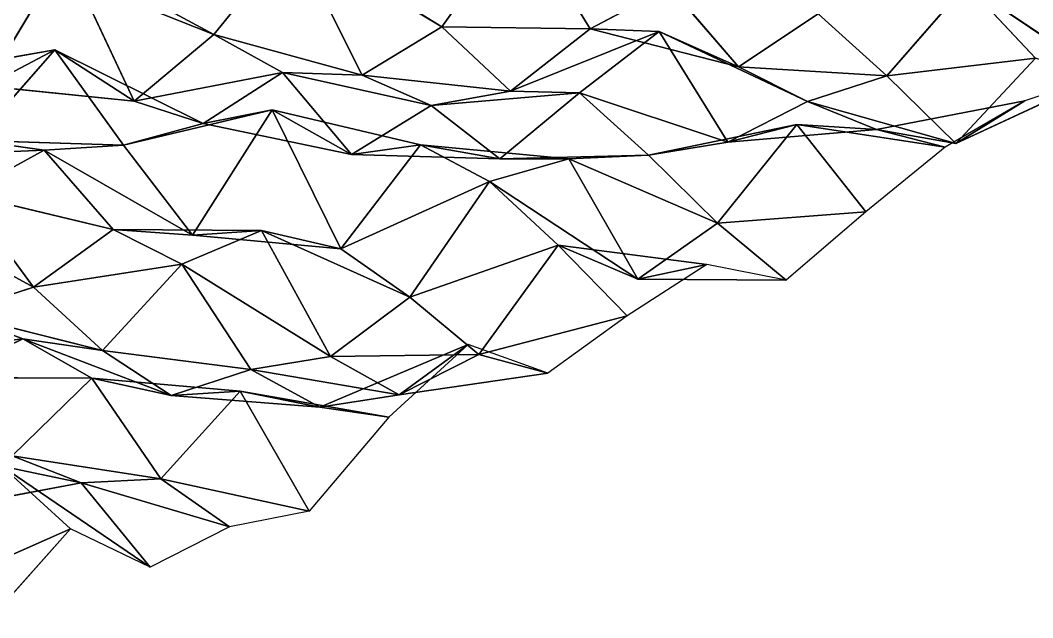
# Model space of a CAD drawing. Header units: metres. Extents: x -3703 to 431, y -1555 to 134.
# Drawn here: x -3012 to -2841.1, y -1411.9 to -1311.1 of the extents above; entities that cross this region are included whole.
import ezdxf

# ---------------------------------------------------------------- set-up
doc = ezdxf.new("R2010")
doc.units = ezdxf.units.M

msp = doc.modelspace()

# ---------------------------------------------------------------- linework, layer by layer
for p, q in [((-2927.4604, -1293.5256, -6745.929), (-2940.8767, -1312.1635, -6769.257)), ((-2940.8767, -1312.1635, -6769.257), (-2927.4604, -1293.5256, -6745.929)), ((-2927.4604, -1293.5256, -6745.929), (-2915.8328, -1312.4867, -6782.0156)), ((-2915.8328, -1312.4867, -6782.0156), (-2927.4604, -1293.5256, -6745.929)), ((-2965.9207, -1297.0089, -6759.8145), (-2979.3372, -1313.4408, -6783.6357)), ((-2979.3372, -1313.4408, -6783.6357), (-2965.9207, -1297.0089, -6759.8145)), ((-2940.8767, -1312.1635, -6769.257), (-2965.9207, -1297.0089, -6759.8145)), ((-2965.9207, -1297.0089, -6759.8145), (-2954.2932, -1320.3386, -6794.925)), ((-2954.2932, -1320.3386, -6794.925), (-2965.9207, -1297.0089, -6759.8145)), ((-2965.9207, -1297.0089, -6759.8145), (-2940.8767, -1312.1635, -6769.257)), ((-3004.381, -1299.9126, -6773.8296), (-3017.7976, -1322.1741, -6796.347)), ((-3017.7976, -1322.1741, -6796.347), (-3004.381, -1299.9126, -6773.8296)), ((-2979.3372, -1313.4408, -6783.6357), (-3004.381, -1299.9126, -6773.8296)), ((-3004.381, -1299.9126, -6773.8296), (-2992.7534, -1324.7031, -6808.613)), ((-2992.7534, -1324.7031, -6808.613), (-3004.381, -1299.9126, -6773.8296)), ((-3004.381, -1299.9126, -6773.8296), (-2979.3372, -1313.4408, -6783.6357)), ((-2952.5044, -1304.944, -6730.5444), (-2940.8767, -1312.1635, -6769.257)), ((-2940.8767, -1312.1635, -6769.257), (-2952.5044, -1304.944, -6730.5444)), ((-2852.3286, -1305.0265, -6781.851), (-2865.7449, -1320.44, -6805.9)), ((-2865.7449, -1320.44, -6805.9), (-2852.3286, -1305.0265, -6781.851)), ((-2827.2847, -1321.882, -6790.913), (-2852.3286, -1305.0265, -6781.851)), ((-2852.3286, -1305.0265, -6781.851), (-2840.701, -1317.4501, -6819.3994)), ((-2840.701, -1317.4501, -6819.3994), (-2852.3286, -1305.0265, -6781.851)), ((-2852.3286, -1305.0265, -6781.851), (-2827.2847, -1321.882, -6790.913)), ((-2902.4165, -1305.4084, -6756.103), (-2915.8328, -1312.4867, -6782.0156)), ((-2915.8328, -1312.4867, -6782.0156), (-2902.4165, -1305.4084, -6756.103)), ((-2902.4165, -1305.4084, -6756.103), (-2890.7888, -1318.9073, -6793.411)), ((-2890.7888, -1318.9073, -6793.411), (-2902.4165, -1305.4084, -6756.103)), ((-2990.9646, -1308.8557, -6744.334), (-2979.3372, -1313.4408, -6783.6357)), ((-2979.3372, -1313.4408, -6783.6357), (-2990.9646, -1308.8557, -6744.334)), ((-2877.3726, -1309.9485, -6767.919), (-2890.7888, -1318.9073, -6793.411)), ((-2890.7888, -1318.9073, -6793.411), (-2877.3726, -1309.9485, -6767.919)), ((-2877.3726, -1309.9485, -6767.919), (-2865.7449, -1320.44, -6805.9)), ((-2865.7449, -1320.44, -6805.9), (-2877.3726, -1309.9485, -6767.919)), ((-2979.3372, -1313.4408, -6783.6357), (-2992.7534, -1324.7031, -6808.613)), ((-2992.7534, -1324.7031, -6808.613), (-2979.3372, -1313.4408, -6783.6357)), ((-2954.2932, -1320.3386, -6794.925), (-2979.3372, -1313.4408, -6783.6357)), ((-2979.3372, -1313.4408, -6783.6357), (-2967.7095, -1319.8774, -6822.523)), ((-2967.7095, -1319.8774, -6822.523), (-2979.3372, -1313.4408, -6783.6357)), ((-2979.3372, -1313.4408, -6783.6357), (-2954.2932, -1320.3386, -6794.925)), ((-2940.8767, -1312.1635, -6769.257), (-2954.2932, -1320.3386, -6794.925)), ((-2954.2932, -1320.3386, -6794.925), (-2940.8767, -1312.1635, -6769.257)), ((-2915.8328, -1312.4867, -6782.0156), (-2940.8767, -1312.1635, -6769.257)), ((-2940.8767, -1312.1635, -6769.257), (-2929.2493, -1323.0436, -6807.151)), ((-2929.2493, -1323.0436, -6807.151), (-2940.8767, -1312.1635, -6769.257)), ((-2940.8767, -1312.1635, -6769.257), (-2915.8328, -1312.4867, -6782.0156)), ((-2915.8328, -1312.4867, -6782.0156), (-2929.2493, -1323.0436, -6807.151)), ((-2929.2493, -1323.0436, -6807.151), (-2915.8328, -1312.4867, -6782.0156)), ((-2904.2053, -1312.971, -6822.2344), (-2929.2493, -1323.0436, -6807.151)), ((-2929.2493, -1323.0436, -6807.151), (-2904.2053, -1312.971, -6822.2344)), ((-2904.2053, -1312.971, -6822.2344), (-2917.6216, -1323.2992, -6847.4204)), ((-2917.6216, -1323.2992, -6847.4204), (-2904.2053, -1312.971, -6822.2344)), ((-2890.7888, -1318.9073, -6793.411), (-2915.8328, -1312.4867, -6782.0156)), ((-2915.8328, -1312.4867, -6782.0156), (-2904.2053, -1312.971, -6822.2344)), ((-2904.2053, -1312.971, -6822.2344), (-2915.8328, -1312.4867, -6782.0156)), ((-2915.8328, -1312.4867, -6782.0156), (-2890.7888, -1318.9073, -6793.411)), ((-2890.7888, -1318.9073, -6793.411), (-2904.2053, -1312.971, -6822.2344)), ((-2879.1614, -1324.7762, -6832.426), (-2904.2053, -1312.971, -6822.2344)), ((-2904.2053, -1312.971, -6822.2344), (-2890.7888, -1318.9073, -6793.411)), ((-2904.2053, -1312.971, -6822.2344), (-2892.5776, -1331.6234, -6858.39)), ((-2892.5776, -1331.6234, -6858.39), (-2904.2053, -1312.971, -6822.2344)), ((-2904.2053, -1312.971, -6822.2344), (-2879.1614, -1324.7762, -6832.426)), ((-3006.17, -1316.0248, -6838.049), (-3031.214, -1320.5059, -6824.2153)), ((-3031.214, -1320.5059, -6824.2153), (-3006.17, -1316.0248, -6838.049)), ((-3006.17, -1316.0248, -6838.049), (-3019.5864, -1331.3212, -6862.1235)), ((-3019.5864, -1331.3212, -6862.1235), (-3006.17, -1316.0248, -6838.049)), ((-3017.7976, -1322.1741, -6796.347), (-3006.17, -1316.0248, -6838.049)), ((-3006.17, -1316.0248, -6838.049), (-3017.7976, -1322.1741, -6796.347)), ((-2992.7534, -1324.7031, -6808.613), (-3006.17, -1316.0248, -6838.049)), ((-2981.126, -1328.495, -6848.0913), (-3006.17, -1316.0248, -6838.049)), ((-3006.17, -1316.0248, -6838.049), (-2992.7534, -1324.7031, -6808.613)), ((-3006.17, -1316.0248, -6838.049), (-2994.5425, -1332.1294, -6874.774)), ((-2994.5425, -1332.1294, -6874.774), (-3006.17, -1316.0248, -6838.049)), ((-3006.17, -1316.0248, -6838.049), (-2981.126, -1328.495, -6848.0913)), ((-2840.701, -1317.4501, -6819.3994), (-2865.7449, -1320.44, -6805.9)), ((-2865.7449, -1320.44, -6805.9), (-2840.701, -1317.4501, -6819.3994)), ((-2840.701, -1317.4501, -6819.3994), (-2854.1174, -1331.8347, -6843.6787)), ((-2854.1174, -1331.8347, -6843.6787), (-2840.701, -1317.4501, -6819.3994)), ((-2967.7095, -1319.8774, -6822.523), (-2992.7534, -1324.7031, -6808.613)), ((-2992.7534, -1324.7031, -6808.613), (-2967.7095, -1319.8774, -6822.523)), ((-2967.7095, -1319.8774, -6822.523), (-2981.126, -1328.495, -6848.0913)), ((-2981.126, -1328.495, -6848.0913), (-2967.7095, -1319.8774, -6822.523)), ((-2954.2932, -1320.3386, -6794.925), (-2967.7095, -1319.8774, -6822.523)), ((-2942.6655, -1325.4595, -6834.106), (-2967.7095, -1319.8774, -6822.523)), ((-2967.7095, -1319.8774, -6822.523), (-2954.2932, -1320.3386, -6794.925)), ((-2967.7095, -1319.8774, -6822.523), (-2956.082, -1333.715, -6859.7554)), ((-2956.082, -1333.715, -6859.7554), (-2967.7095, -1319.8774, -6822.523)), ((-2967.7095, -1319.8774, -6822.523), (-2942.6655, -1325.4595, -6834.106)), ((-2929.2493, -1323.0436, -6807.151), (-2954.2932, -1320.3386, -6794.925)), ((-2954.2932, -1320.3386, -6794.925), (-2942.6655, -1325.4595, -6834.106)), ((-2942.6655, -1325.4595, -6834.106), (-2954.2932, -1320.3386, -6794.925)), ((-2954.2932, -1320.3386, -6794.925), (-2929.2493, -1323.0436, -6807.151)), ((-2865.7449, -1320.44, -6805.9), (-2890.7888, -1318.9073, -6793.411)), ((-2890.7888, -1318.9073, -6793.411), (-2879.1614, -1324.7762, -6832.426)), ((-2879.1614, -1324.7762, -6832.426), (-2890.7888, -1318.9073, -6793.411)), ((-2890.7888, -1318.9073, -6793.411), (-2865.7449, -1320.44, -6805.9)), ((-2865.7449, -1320.44, -6805.9), (-2879.1614, -1324.7762, -6832.426)), ((-2879.1614, -1324.7762, -6832.426), (-2865.7449, -1320.44, -6805.9)), ((-2865.7449, -1320.44, -6805.9), (-2854.1174, -1331.8347, -6843.6787)), ((-2854.1174, -1331.8347, -6843.6787), (-2865.7449, -1320.44, -6805.9)), ((-2829.0735, -1320.1991, -6859.112), (-2854.1174, -1331.8347, -6843.6787)), ((-2854.1174, -1331.8347, -6843.6787), (-2829.0735, -1320.1991, -6859.112)), ((-2829.0735, -1320.1991, -6859.112), (-2842.4897, -1324.6271, -6885.617)), ((-2992.7534, -1324.7031, -6808.613), (-3017.7976, -1322.1741, -6796.347)), ((-3017.7976, -1322.1741, -6796.347), (-2992.7534, -1324.7031, -6808.613)), ((-2929.2493, -1323.0436, -6807.151), (-2942.6655, -1325.4595, -6834.106)), ((-2942.6655, -1325.4595, -6834.106), (-2929.2493, -1323.0436, -6807.151)), ((-2917.6216, -1323.2992, -6847.4204), (-2942.6655, -1325.4595, -6834.106)), ((-2942.6655, -1325.4595, -6834.106), (-2917.6216, -1323.2992, -6847.4204)), ((-2917.6216, -1323.2992, -6847.4204), (-2931.038, -1334.4314, -6872.4263)), ((-2931.038, -1334.4314, -6872.4263), (-2917.6216, -1323.2992, -6847.4204)), ((-2929.2493, -1323.0436, -6807.151), (-2917.6216, -1323.2992, -6847.4204)), ((-2917.6216, -1323.2992, -6847.4204), (-2929.2493, -1323.0436, -6807.151)), ((-2892.5776, -1331.6234, -6858.39), (-2917.6216, -1323.2992, -6847.4204)), ((-2917.6216, -1323.2992, -6847.4204), (-2905.9941, -1333.7974, -6885.3994)), ((-2905.9941, -1333.7974, -6885.3994), (-2917.6216, -1323.2992, -6847.4204)), ((-2917.6216, -1323.2992, -6847.4204), (-2892.5776, -1331.6234, -6858.39)), ((-2992.7534, -1324.7031, -6808.613), (-2981.126, -1328.495, -6848.0913)), ((-2981.126, -1328.495, -6848.0913), (-2992.7534, -1324.7031, -6808.613)), ((-2942.6655, -1325.4595, -6834.106), (-2956.082, -1333.715, -6859.7554)), ((-2956.082, -1333.715, -6859.7554), (-2942.6655, -1325.4595, -6834.106)), ((-2942.6655, -1325.4595, -6834.106), (-2931.038, -1334.4314, -6872.4263)), ((-2931.038, -1334.4314, -6872.4263), (-2942.6655, -1325.4595, -6834.106)), ((-2879.1614, -1324.7762, -6832.426), (-2892.5776, -1331.6234, -6858.39)), ((-2892.5776, -1331.6234, -6858.39), (-2879.1614, -1324.7762, -6832.426)), ((-2854.1174, -1331.8347, -6843.6787), (-2879.1614, -1324.7762, -6832.426)), ((-2879.1614, -1324.7762, -6832.426), (-2867.5337, -1329.4762, -6871.7017)), ((-2867.5337, -1329.4762, -6871.7017), (-2879.1614, -1324.7762, -6832.426)), ((-2879.1614, -1324.7762, -6832.426), (-2854.1174, -1331.8347, -6843.6787)), ((-2842.4897, -1324.6271, -6885.617), (-2867.5337, -1329.4762, -6871.7017)), ((-2867.5337, -1329.4762, -6871.7017), (-2842.4897, -1324.6271, -6885.617)), ((-2842.4897, -1324.6271, -6885.617), (-2855.9062, -1332.4886, -6911.3545)), ((-2854.1174, -1331.8347, -6843.6787), (-2842.4897, -1324.6271, -6885.617)), ((-2842.4897, -1324.6271, -6885.617), (-2854.1174, -1331.8347, -6843.6787)), ((-2969.4985, -1326.1542, -6888.9414), (-2994.5425, -1332.1294, -6874.774)), ((-2994.5425, -1332.1294, -6874.774), (-2969.4985, -1326.1542, -6888.9414)), ((-2969.4985, -1326.1542, -6888.9414), (-2982.9148, -1347.2896, -6911.7114)), ((-2982.9148, -1347.2896, -6911.7114), (-2969.4985, -1326.1542, -6888.9414)), ((-2981.126, -1328.495, -6848.0913), (-2969.4985, -1326.1542, -6888.9414)), ((-2969.4985, -1326.1542, -6888.9414), (-2981.126, -1328.495, -6848.0913)), ((-2956.082, -1333.715, -6859.7554), (-2969.4985, -1326.1542, -6888.9414)), ((-2944.4546, -1332.0833, -6900.447), (-2969.4985, -1326.1542, -6888.9414)), ((-2969.4985, -1326.1542, -6888.9414), (-2956.082, -1333.715, -6859.7554)), ((-2969.4985, -1326.1542, -6888.9414), (-2957.8708, -1349.6313, -6924.019)), ((-2957.8708, -1349.6313, -6924.019), (-2969.4985, -1326.1542, -6888.9414)), ((-2969.4985, -1326.1542, -6888.9414), (-2944.4546, -1332.0833, -6900.447)), ((-2981.126, -1328.495, -6848.0913), (-2994.5425, -1332.1294, -6874.774)), ((-2994.5425, -1332.1294, -6874.774), (-2981.126, -1328.495, -6848.0913)), ((-2956.082, -1333.715, -6859.7554), (-2981.126, -1328.495, -6848.0913)), ((-2981.126, -1328.495, -6848.0913), (-2956.082, -1333.715, -6859.7554)), ((-2880.9502, -1328.6451, -6899.383), (-2905.9941, -1333.7974, -6885.3994)), ((-2905.9941, -1333.7974, -6885.3994), (-2880.9502, -1328.6451, -6899.383)), ((-2880.9502, -1328.6451, -6899.383), (-2894.3667, -1345.2981, -6923.1543)), ((-2894.3667, -1345.2981, -6923.1543), (-2880.9502, -1328.6451, -6899.383)), ((-2892.5776, -1331.6234, -6858.39), (-2880.9502, -1328.6451, -6899.383)), ((-2880.9502, -1328.6451, -6899.383), (-2892.5776, -1331.6234, -6858.39)), ((-2867.5337, -1329.4762, -6871.7017), (-2880.9502, -1328.6451, -6899.383)), ((-2855.9062, -1332.4886, -6911.3545), (-2880.9502, -1328.6451, -6899.383)), ((-2880.9502, -1328.6451, -6899.383), (-2867.5337, -1329.4762, -6871.7017)), ((-2880.9502, -1328.6451, -6899.383), (-2869.3228, -1343.3677, -6936.417)), ((-2869.3228, -1343.3677, -6936.417), (-2880.9502, -1328.6451, -6899.383)), ((-2880.9502, -1328.6451, -6899.383), (-2855.9062, -1332.4886, -6911.3545)), ((-2867.5337, -1329.4762, -6871.7017), (-2892.5776, -1331.6234, -6858.39)), ((-2892.5776, -1331.6234, -6858.39), (-2867.5337, -1329.4762, -6871.7017)), ((-2854.1174, -1331.8347, -6843.6787), (-2867.5337, -1329.4762, -6871.7017)), ((-2867.5337, -1329.4762, -6871.7017), (-2854.1174, -1331.8347, -6843.6787)), ((-2867.5337, -1329.4762, -6871.7017), (-2855.9062, -1332.4886, -6911.3545)), ((-2855.9062, -1332.4886, -6911.3545), (-2867.5337, -1329.4762, -6871.7017)), ((-2994.5425, -1332.1294, -6874.774), (-3019.5864, -1331.3212, -6862.1235)), ((-3019.5864, -1331.3212, -6862.1235), (-3007.9587, -1332.9508, -6902.0864)), ((-3007.9587, -1332.9508, -6902.0864), (-3019.5864, -1331.3212, -6862.1235)), ((-3019.5864, -1331.3212, -6862.1235), (-2994.5425, -1332.1294, -6874.774)), ((-2994.5425, -1332.1294, -6874.774), (-3007.9587, -1332.9508, -6902.0864)), ((-3007.9587, -1332.9508, -6902.0864), (-2994.5425, -1332.1294, -6874.774)), ((-2994.5425, -1332.1294, -6874.774), (-2982.9148, -1347.2896, -6911.7114)), ((-2982.9148, -1347.2896, -6911.7114), (-2994.5425, -1332.1294, -6874.774)), ((-2944.4546, -1332.0833, -6900.447), (-2957.8708, -1349.6313, -6924.019)), ((-2957.8708, -1349.6313, -6924.019), (-2944.4546, -1332.0833, -6900.447)), ((-2956.082, -1333.715, -6859.7554), (-2944.4546, -1332.0833, -6900.447)), ((-2944.4546, -1332.0833, -6900.447), (-2956.082, -1333.715, -6859.7554)), ((-2931.038, -1334.4314, -6872.4263), (-2944.4546, -1332.0833, -6900.447)), ((-2919.4106, -1334.445, -6912.75), (-2944.4546, -1332.0833, -6900.447)), ((-2944.4546, -1332.0833, -6900.447), (-2931.038, -1334.4314, -6872.4263)), ((-2944.4546, -1332.0833, -6900.447), (-2932.827, -1338.26, -6939.3926)), ((-2932.827, -1338.26, -6939.3926), (-2944.4546, -1332.0833, -6900.447)), ((-2944.4546, -1332.0833, -6900.447), (-2919.4106, -1334.445, -6912.75)), ((-2892.5776, -1331.6234, -6858.39), (-2905.9941, -1333.7974, -6885.3994)), ((-2905.9941, -1333.7974, -6885.3994), (-2892.5776, -1331.6234, -6858.39)), ((-2855.9062, -1332.4886, -6911.3545), (-2869.3228, -1343.3677, -6936.417)), ((-3007.9587, -1332.9508, -6902.0864), (-3033.0027, -1334.0641, -6889.0063)), ((-3033.0027, -1334.0641, -6889.0063), (-3007.9587, -1332.9508, -6902.0864)), ((-3007.9587, -1332.9508, -6902.0864), (-3021.3752, -1340.3374, -6927.9297)), ((-3021.3752, -1340.3374, -6927.9297), (-3007.9587, -1332.9508, -6902.0864)), ((-2982.9148, -1347.2896, -6911.7114), (-3007.9587, -1332.9508, -6902.0864)), ((-3007.9587, -1332.9508, -6902.0864), (-2996.3313, -1346.3793, -6939.41)), ((-2996.3313, -1346.3793, -6939.41), (-3007.9587, -1332.9508, -6902.0864)), ((-3007.9587, -1332.9508, -6902.0864), (-2982.9148, -1347.2896, -6911.7114)), ((-2931.038, -1334.4314, -6872.4263), (-2956.082, -1333.715, -6859.7554)), ((-2956.082, -1333.715, -6859.7554), (-2931.038, -1334.4314, -6872.4263)), ((-2905.9941, -1333.7974, -6885.3994), (-2931.038, -1334.4314, -6872.4263)), ((-2931.038, -1334.4314, -6872.4263), (-2905.9941, -1333.7974, -6885.3994)), ((-2905.9941, -1333.7974, -6885.3994), (-2919.4106, -1334.445, -6912.75)), ((-2919.4106, -1334.445, -6912.75), (-2905.9941, -1333.7974, -6885.3994)), ((-2905.9941, -1333.7974, -6885.3994), (-2894.3667, -1345.2981, -6923.1543)), ((-2894.3667, -1345.2981, -6923.1543), (-2905.9941, -1333.7974, -6885.3994)), ((-2919.4106, -1334.445, -6912.75), (-2932.827, -1338.26, -6939.3926)), ((-2932.827, -1338.26, -6939.3926), (-2919.4106, -1334.445, -6912.75)), ((-2931.038, -1334.4314, -6872.4263), (-2919.4106, -1334.445, -6912.75)), ((-2919.4106, -1334.445, -6912.75), (-2931.038, -1334.4314, -6872.4263)), ((-2894.3667, -1345.2981, -6923.1543), (-2919.4106, -1334.445, -6912.75)), ((-2919.4106, -1334.445, -6912.75), (-2907.783, -1354.7471, -6948.537)), ((-2907.783, -1354.7471, -6948.537), (-2919.4106, -1334.445, -6912.75)), ((-2919.4106, -1334.445, -6912.75), (-2894.3667, -1345.2981, -6923.1543)), ((-2932.827, -1338.26, -6939.3926), (-2957.8708, -1349.6313, -6924.019)), ((-2957.8708, -1349.6313, -6924.019), (-2932.827, -1338.26, -6939.3926)), ((-2932.827, -1338.26, -6939.3926), (-2946.2434, -1357.785, -6962.522)), ((-2946.2434, -1357.785, -6962.522), (-2932.827, -1338.26, -6939.3926)), ((-2907.783, -1354.7471, -6948.537), (-2932.827, -1338.26, -6939.3926)), ((-2932.827, -1338.26, -6939.3926), (-2921.1995, -1348.9879, -6977.3203)), ((-2921.1995, -1348.9879, -6977.3203), (-2932.827, -1338.26, -6939.3926)), ((-2932.827, -1338.26, -6939.3926), (-2907.783, -1354.7471, -6948.537)), ((-2996.3313, -1346.3793, -6939.41), (-3021.3752, -1340.3374, -6927.9297)), ((-3021.3752, -1340.3374, -6927.9297), (-3009.7478, -1356.0837, -6964.7354)), ((-3009.7478, -1356.0837, -6964.7354), (-3021.3752, -1340.3374, -6927.9297)), ((-3021.3752, -1340.3374, -6927.9297), (-2996.3313, -1346.3793, -6939.41)), ((-3009.7478, -1356.0837, -6964.7354), (-3034.7917, -1342.4032, -6954.9634)), ((-3034.7917, -1342.4032, -6954.9634), (-3009.7478, -1356.0837, -6964.7354)), ((-2869.3228, -1343.3677, -6936.417), (-2894.3667, -1345.2981, -6923.1543)), ((-2894.3667, -1345.2981, -6923.1543), (-2869.3228, -1343.3677, -6936.417)), ((-2869.3228, -1343.3677, -6936.417), (-2882.739, -1354.8838, -6961.338)), ((-2894.3667, -1345.2981, -6923.1543), (-2907.783, -1354.7471, -6948.537)), ((-2907.783, -1354.7471, -6948.537), (-2894.3667, -1345.2981, -6923.1543)), ((-2894.3667, -1345.2981, -6923.1543), (-2882.739, -1354.8838, -6961.338)), ((-2882.739, -1354.8838, -6961.338), (-2894.3667, -1345.2981, -6923.1543)), ((-2996.3313, -1346.3793, -6939.41), (-3009.7478, -1356.0837, -6964.7354)), ((-3009.7478, -1356.0837, -6964.7354), (-2996.3313, -1346.3793, -6939.41)), ((-2982.9148, -1347.2896, -6911.7114), (-2996.3313, -1346.3793, -6939.41)), ((-2971.2874, -1346.5443, -6952.2046), (-2996.3313, -1346.3793, -6939.41)), ((-2996.3313, -1346.3793, -6939.41), (-2982.9148, -1347.2896, -6911.7114)), ((-2996.3313, -1346.3793, -6939.41), (-2984.7039, -1352.198, -6978.4355)), ((-2984.7039, -1352.198, -6978.4355), (-2996.3313, -1346.3793, -6939.41)), ((-2996.3313, -1346.3793, -6939.41), (-2971.2874, -1346.5443, -6952.2046)), ((-2971.2874, -1346.5443, -6952.2046), (-2984.7039, -1352.198, -6978.4355)), ((-2984.7039, -1352.198, -6978.4355), (-2971.2874, -1346.5443, -6952.2046)), ((-2982.9148, -1347.2896, -6911.7114), (-2971.2874, -1346.5443, -6952.2046)), ((-2971.2874, -1346.5443, -6952.2046), (-2982.9148, -1347.2896, -6911.7114)), ((-2957.8708, -1349.6313, -6924.019), (-2982.9148, -1347.2896, -6911.7114)), ((-2982.9148, -1347.2896, -6911.7114), (-2957.8708, -1349.6313, -6924.019)), ((-2957.8708, -1349.6313, -6924.019), (-2971.2874, -1346.5443, -6952.2046)), ((-2946.2434, -1357.785, -6962.522), (-2971.2874, -1346.5443, -6952.2046)), ((-2971.2874, -1346.5443, -6952.2046), (-2957.8708, -1349.6313, -6924.019)), ((-2971.2874, -1346.5443, -6952.2046), (-2959.66, -1367.7823, -6987.782)), ((-2959.66, -1367.7823, -6987.782), (-2971.2874, -1346.5443, -6952.2046)), ((-2971.2874, -1346.5443, -6952.2046), (-2946.2434, -1357.785, -6962.522)), ((-2921.1995, -1348.9879, -6977.3203), (-2946.2434, -1357.785, -6962.522)), ((-2946.2434, -1357.785, -6962.522), (-2921.1995, -1348.9879, -6977.3203)), ((-2921.1995, -1348.9879, -6977.3203), (-2934.616, -1367.4736, -7000.682)), ((-2934.616, -1367.4736, -7000.682), (-2921.1995, -1348.9879, -6977.3203)), ((-2907.783, -1354.7471, -6948.537), (-2921.1995, -1348.9879, -6977.3203)), ((-2896.1555, -1352.2882, -6989.4136), (-2921.1995, -1348.9879, -6977.3203)), ((-2921.1995, -1348.9879, -6977.3203), (-2907.783, -1354.7471, -6948.537)), ((-2921.1995, -1348.9879, -6977.3203), (-2909.572, -1360.9043, -7014.9824)), ((-2909.572, -1360.9043, -7014.9824), (-2921.1995, -1348.9879, -6977.3203)), ((-2921.1995, -1348.9879, -6977.3203), (-2896.1555, -1352.2882, -6989.4136)), ((-2957.8708, -1349.6313, -6924.019), (-2946.2434, -1357.785, -6962.522)), ((-2946.2434, -1357.785, -6962.522), (-2957.8708, -1349.6313, -6924.019)), ((-2984.7039, -1352.198, -6978.4355), (-3009.7478, -1356.0837, -6964.7354)), ((-3009.7478, -1356.0837, -6964.7354), (-2984.7039, -1352.198, -6978.4355)), ((-2984.7039, -1352.198, -6978.4355), (-2998.12, -1366.7666, -7002.6733)), ((-2998.12, -1366.7666, -7002.6733), (-2984.7039, -1352.198, -6978.4355)), ((-2959.66, -1367.7823, -6987.782), (-2984.7039, -1352.198, -6978.4355)), ((-2984.7039, -1352.198, -6978.4355), (-2973.0762, -1369.9911, -7014.7837)), ((-2973.0762, -1369.9911, -7014.7837), (-2984.7039, -1352.198, -6978.4355)), ((-2984.7039, -1352.198, -6978.4355), (-2959.66, -1367.7823, -6987.782)), ((-2896.1555, -1352.2882, -6989.4136), (-2909.572, -1360.9043, -7014.9824)), ((-2907.783, -1354.7471, -6948.537), (-2896.1555, -1352.2882, -6989.4136)), ((-2896.1555, -1352.2882, -6989.4136), (-2907.783, -1354.7471, -6948.537)), ((-2882.739, -1354.8838, -6961.338), (-2896.1555, -1352.2882, -6989.4136)), ((-3009.7478, -1356.0837, -6964.7354), (-3023.164, -1360.4686, -6991.2505)), ((-3023.164, -1360.4686, -6991.2505), (-3009.7478, -1356.0837, -6964.7354)), ((-3009.7478, -1356.0837, -6964.7354), (-2998.12, -1366.7666, -7002.6733)), ((-2998.12, -1366.7666, -7002.6733), (-3009.7478, -1356.0837, -6964.7354)), ((-2882.739, -1354.8838, -6961.338), (-2907.783, -1354.7471, -6948.537)), ((-2907.783, -1354.7471, -6948.537), (-2882.739, -1354.8838, -6961.338)), ((-2946.2434, -1357.785, -6962.522), (-2959.66, -1367.7823, -6987.782)), ((-2959.66, -1367.7823, -6987.782), (-2946.2434, -1357.785, -6962.522)), ((-2946.2434, -1357.785, -6962.522), (-2934.616, -1367.4736, -7000.682)), ((-2934.616, -1367.4736, -7000.682), (-2946.2434, -1357.785, -6962.522)), ((-2998.12, -1366.7666, -7002.6733), (-3023.164, -1360.4686, -6991.2505)), ((-3023.164, -1360.4686, -6991.2505), (-3011.5366, -1364.7985, -7030.609)), ((-3011.5366, -1364.7985, -7030.609), (-3023.164, -1360.4686, -6991.2505)), ((-3023.164, -1360.4686, -6991.2505), (-2998.12, -1366.7666, -7002.6733)), ((-2909.572, -1360.9043, -7014.9824), (-2934.616, -1367.4736, -7000.682)), ((-2934.616, -1367.4736, -7000.682), (-2909.572, -1360.9043, -7014.9824)), ((-2909.572, -1360.9043, -7014.9824), (-2922.9883, -1370.572, -7040.316)), ((-3011.5366, -1364.7985, -7030.609), (-3036.5806, -1367.835, -7017.0986)), ((-3036.5806, -1367.835, -7017.0986), (-3011.5366, -1364.7985, -7030.609)), ((-3011.5366, -1364.7985, -7030.609), (-3024.953, -1371.356, -7056.638)), ((-3024.953, -1371.356, -7056.638), (-3011.5366, -1364.7985, -7030.609)), ((-2998.12, -1366.7666, -7002.6733), (-3011.5366, -1364.7985, -7030.609)), ((-2986.4927, -1374.3909, -7041.295), (-3011.5366, -1364.7985, -7030.609)), ((-3011.5366, -1364.7985, -7030.609), (-2998.12, -1366.7666, -7002.6733)), ((-3011.5366, -1364.7985, -7030.609), (-2999.909, -1371.4558, -7069.4473)), ((-2999.909, -1371.4558, -7069.4473), (-3011.5366, -1364.7985, -7030.609)), ((-3011.5366, -1364.7985, -7030.609), (-2986.4927, -1374.3909, -7041.295)), ((-2936.4048, -1365.7845, -7068.882), (-2961.4487, -1376.3391, -7053.6904)), ((-2961.4487, -1376.3391, -7053.6904), (-2936.4048, -1365.7845, -7068.882)), ((-2936.4048, -1365.7845, -7068.882), (-2949.821, -1378.027, -7093.64)), ((-2948.0322, -1374.231, -7026.6665), (-2936.4048, -1365.7845, -7068.882)), ((-2936.4048, -1365.7845, -7068.882), (-2948.0322, -1374.231, -7026.6665)), ((-2922.9883, -1370.572, -7040.316), (-2936.4048, -1365.7845, -7068.882)), ((-2973.0762, -1369.9911, -7014.7837), (-2998.12, -1366.7666, -7002.6733)), ((-2998.12, -1366.7666, -7002.6733), (-2986.4927, -1374.3909, -7041.295)), ((-2986.4927, -1374.3909, -7041.295), (-2998.12, -1366.7666, -7002.6733)), ((-2998.12, -1366.7666, -7002.6733), (-2973.0762, -1369.9911, -7014.7837)), ((-2959.66, -1367.7823, -6987.782), (-2973.0762, -1369.9911, -7014.7837)), ((-2973.0762, -1369.9911, -7014.7837), (-2959.66, -1367.7823, -6987.782)), ((-2934.616, -1367.4736, -7000.682), (-2959.66, -1367.7823, -6987.782)), ((-2959.66, -1367.7823, -6987.782), (-2934.616, -1367.4736, -7000.682)), ((-2959.66, -1367.7823, -6987.782), (-2948.0322, -1374.231, -7026.6665)), ((-2948.0322, -1374.231, -7026.6665), (-2959.66, -1367.7823, -6987.782)), ((-2934.616, -1367.4736, -7000.682), (-2948.0322, -1374.231, -7026.6665)), ((-2948.0322, -1374.231, -7026.6665), (-2934.616, -1367.4736, -7000.682)), ((-2934.616, -1367.4736, -7000.682), (-2922.9883, -1370.572, -7040.316)), ((-2922.9883, -1370.572, -7040.316), (-2934.616, -1367.4736, -7000.682)), ((-2973.0762, -1369.9911, -7014.7837), (-2986.4927, -1374.3909, -7041.295)), ((-2986.4927, -1374.3909, -7041.295), (-2973.0762, -1369.9911, -7014.7837)), ((-2948.0322, -1374.231, -7026.6665), (-2973.0762, -1369.9911, -7014.7837)), ((-2973.0762, -1369.9911, -7014.7837), (-2961.4487, -1376.3391, -7053.6904)), ((-2961.4487, -1376.3391, -7053.6904), (-2973.0762, -1369.9911, -7014.7837)), ((-2973.0762, -1369.9911, -7014.7837), (-2948.0322, -1374.231, -7026.6665)), ((-2999.909, -1371.4558, -7069.4473), (-3024.953, -1371.356, -7056.638)), ((-3024.953, -1371.356, -7056.638), (-2999.909, -1371.4558, -7069.4473)), ((-2999.909, -1371.4558, -7069.4473), (-3013.3254, -1384.5298, -7094.019)), ((-3013.3254, -1384.5298, -7094.019), (-2999.909, -1371.4558, -7069.4473)), ((-2986.4927, -1374.3909, -7041.295), (-2999.909, -1371.4558, -7069.4473)), ((-2974.865, -1373.655, -7081.7866), (-2999.909, -1371.4558, -7069.4473)), ((-2999.909, -1371.4558, -7069.4473), (-2986.4927, -1374.3909, -7041.295)), ((-2999.909, -1371.4558, -7069.4473), (-2988.2815, -1388.4194, -7105.9805)), ((-2988.2815, -1388.4194, -7105.9805), (-2999.909, -1371.4558, -7069.4473)), ((-2999.909, -1371.4558, -7069.4473), (-2974.865, -1373.655, -7081.7866)), ((-2922.9883, -1370.572, -7040.316), (-2948.0322, -1374.231, -7026.6665)), ((-2948.0322, -1374.231, -7026.6665), (-2922.9883, -1370.572, -7040.316)), ((-2974.865, -1373.655, -7081.7866), (-2988.2815, -1388.4194, -7105.9805)), ((-2988.2815, -1388.4194, -7105.9805), (-2974.865, -1373.655, -7081.7866)), ((-2986.4927, -1374.3909, -7041.295), (-2974.865, -1373.655, -7081.7866)), ((-2974.865, -1373.655, -7081.7866), (-2986.4927, -1374.3909, -7041.295)), ((-2961.4487, -1376.3391, -7053.6904), (-2986.4927, -1374.3909, -7041.295)), ((-2986.4927, -1374.3909, -7041.295), (-2961.4487, -1376.3391, -7053.6904)), ((-2961.4487, -1376.3391, -7053.6904), (-2974.865, -1373.655, -7081.7866)), ((-2949.821, -1378.027, -7093.64), (-2974.865, -1373.655, -7081.7866)), ((-2974.865, -1373.655, -7081.7866), (-2961.4487, -1376.3391, -7053.6904)), ((-2974.865, -1373.655, -7081.7866), (-2963.2375, -1393.885, -7117.5894)), ((-2963.2375, -1393.885, -7117.5894), (-2974.865, -1373.655, -7081.7866)), ((-2974.865, -1373.655, -7081.7866), (-2949.821, -1378.027, -7093.64)), ((-2948.0322, -1374.231, -7026.6665), (-2961.4487, -1376.3391, -7053.6904)), ((-2961.4487, -1376.3391, -7053.6904), (-2948.0322, -1374.231, -7026.6665)), ((-2961.4487, -1376.3391, -7053.6904), (-2949.821, -1378.027, -7093.64)), ((-2949.821, -1378.027, -7093.64), (-2961.4487, -1376.3391, -7053.6904)), ((-2949.821, -1378.027, -7093.64), (-2963.2375, -1393.885, -7117.5894)), ((-2988.2815, -1388.4194, -7105.9805), (-3013.3254, -1384.5298, -7094.019)), ((-3013.3254, -1384.5298, -7094.019), (-3001.698, -1389.0868, -7133.3267)), ((-3001.698, -1389.0868, -7133.3267), (-3013.3254, -1384.5298, -7094.019)), ((-3013.3254, -1384.5298, -7094.019), (-2988.2815, -1388.4194, -7105.9805)), ((-3001.698, -1389.0868, -7133.3267), (-3015.1143, -1386.2874, -7161.4478)), ((-2990.0703, -1403.3325, -7170.468), (-3015.1143, -1386.2874, -7161.4478)), ((-3015.1143, -1386.2874, -7161.4478), (-3001.698, -1389.0868, -7133.3267)), ((-3015.1143, -1386.2874, -7161.4478), (-3003.4868, -1396.8751, -7199.4077)), ((-3003.4868, -1396.8751, -7199.4077), (-3015.1143, -1386.2874, -7161.4478)), ((-3015.1143, -1386.2874, -7161.4478), (-2990.0703, -1403.3325, -7170.468)), ((-2988.2815, -1388.4194, -7105.9805), (-3001.698, -1389.0868, -7133.3267)), ((-3001.698, -1389.0868, -7133.3267), (-2988.2815, -1388.4194, -7105.9805)), ((-2963.2375, -1393.885, -7117.5894), (-2988.2815, -1388.4194, -7105.9805)), ((-2988.2815, -1388.4194, -7105.9805), (-2976.654, -1396.5168, -7144.4966)), ((-2976.654, -1396.5168, -7144.4966), (-2988.2815, -1388.4194, -7105.9805)), ((-2988.2815, -1388.4194, -7105.9805), (-2963.2375, -1393.885, -7117.5894)), ((-3001.698, -1389.0868, -7133.3267), (-3026.742, -1393.7983, -7119.442)), ((-3026.742, -1393.7983, -7119.442), (-3001.698, -1389.0868, -7133.3267)), ((-2976.654, -1396.5168, -7144.4966), (-3001.698, -1389.0868, -7133.3267)), ((-3001.698, -1389.0868, -7133.3267), (-2990.0703, -1403.3325, -7170.468)), ((-2990.0703, -1403.3325, -7170.468), (-3001.698, -1389.0868, -7133.3267)), ((-3001.698, -1389.0868, -7133.3267), (-2976.654, -1396.5168, -7144.4966)), ((-2963.2375, -1393.885, -7117.5894), (-2976.654, -1396.5168, -7144.4966)), ((-3003.4868, -1396.8751, -7199.4077), (-3028.5308, -1407.9192, -7184.107)), ((-3028.5308, -1407.9192, -7184.107), (-3003.4868, -1396.8751, -7199.4077)), ((-3003.4868, -1396.8751, -7199.4077), (-3016.903, -1411.8634, -7223.5513)), ((-2990.0703, -1403.3325, -7170.468), (-3003.4868, -1396.8751, -7199.4077)), ((-2976.654, -1396.5168, -7144.4966), (-2990.0703, -1403.3325, -7170.468))]:
    msp.add_line(p, q)
for points in [[(-2940.8767, -1312.1635, -6769.257), (-2952.5044, -1304.944, -6730.5444), (-2927.4604, -1293.5256, -6745.929), (-2927.4604, -1293.5255, -6745.929)], [(-2927.4604, -1293.5256, -6745.929), (-2915.8328, -1312.4867, -6782.0156), (-2940.8767, -1312.1635, -6769.257), (-2940.8767, -1312.1633, -6769.257)], [(-2915.8328, -1312.4867, -6782.0156), (-2927.4604, -1293.5256, -6745.929), (-2902.4165, -1305.4084, -6756.103), (-2902.4165, -1305.4083, -6756.103)], [(-3017.7976, -1322.1741, -6796.347), (-3029.4253, -1297.1941, -6761.6064), (-3004.381, -1299.9126, -6773.8296), (-3004.381, -1299.9125, -6773.8296)], [(-2979.3372, -1313.4408, -6783.6357), (-2990.9646, -1308.8557, -6744.334), (-2965.9207, -1297.0089, -6759.8145), (-2965.9207, -1297.0088, -6759.8145)], [(-2965.9207, -1297.0089, -6759.8145), (-2954.2932, -1320.3386, -6794.925), (-2979.3372, -1313.4408, -6783.6357), (-2979.3372, -1313.4407, -6783.6357)], [(-2952.5044, -1304.944, -6730.5444), (-2940.8767, -1312.1635, -6769.257), (-2965.9207, -1297.0089, -6759.8145), (-2965.9207, -1297.0088, -6759.8145)], [(-2954.2932, -1320.3386, -6794.925), (-2965.9207, -1297.0089, -6759.8145), (-2940.8767, -1312.1635, -6769.257), (-2940.8767, -1312.1633, -6769.257)], [(-3004.381, -1299.9126, -6773.8296), (-2992.7534, -1324.7031, -6808.613), (-3017.7976, -1322.1741, -6796.347), (-3017.7976, -1322.174, -6796.347)], [(-2990.9646, -1308.8557, -6744.334), (-2979.3372, -1313.4408, -6783.6357), (-3004.381, -1299.9126, -6773.8296), (-3004.381, -1299.9125, -6773.8296)], [(-2992.7534, -1324.7031, -6808.613), (-3004.381, -1299.9126, -6773.8296), (-2979.3372, -1313.4408, -6783.6357), (-2979.3372, -1313.4407, -6783.6357)], [(-2865.7449, -1320.44, -6805.9), (-2877.3726, -1309.9485, -6767.919), (-2852.3286, -1305.0265, -6781.851), (-2852.3286, -1305.0264, -6781.851)], [(-2852.3286, -1305.0265, -6781.851), (-2840.701, -1317.4501, -6819.3994), (-2865.7449, -1320.44, -6805.9), (-2865.7449, -1320.4398, -6805.9)], [(-2838.912, -1308.5192, -6753.5747), (-2827.2847, -1321.882, -6790.913), (-2852.3286, -1305.0265, -6781.851), (-2852.3286, -1305.0264, -6781.851)], [(-2840.701, -1317.4501, -6819.3994), (-2852.3286, -1305.0265, -6781.851), (-2827.2847, -1321.882, -6790.913), (-2827.2847, -1321.8818, -6790.913)], [(-2902.4165, -1305.4084, -6756.103), (-2890.7888, -1318.9073, -6793.411), (-2915.8328, -1312.4867, -6782.0156), (-2915.8328, -1312.4866, -6782.0156)], [(-2890.7888, -1318.9073, -6793.411), (-2902.4165, -1305.4084, -6756.103), (-2877.3726, -1309.9485, -6767.919), (-2877.3726, -1309.9484, -6767.919)], [(-2877.3726, -1309.9485, -6767.919), (-2865.7449, -1320.44, -6805.9), (-2890.7888, -1318.9073, -6793.411), (-2890.7888, -1318.9072, -6793.411)], [(-2979.3372, -1313.4408, -6783.6357), (-2967.7095, -1319.8774, -6822.523), (-2992.7534, -1324.7031, -6808.613), (-2992.7534, -1324.703, -6808.613)], [(-2967.7095, -1319.8774, -6822.523), (-2979.3372, -1313.4408, -6783.6357), (-2954.2932, -1320.3386, -6794.925), (-2954.2932, -1320.3385, -6794.925)], [(-2940.8767, -1312.1635, -6769.257), (-2929.2493, -1323.0436, -6807.151), (-2954.2932, -1320.3386, -6794.925), (-2954.2932, -1320.3385, -6794.925)], [(-2929.2493, -1323.0436, -6807.151), (-2940.8767, -1312.1635, -6769.257), (-2915.8328, -1312.4867, -6782.0156), (-2915.8328, -1312.4866, -6782.0156)], [(-2915.8328, -1312.4867, -6782.0156), (-2904.2053, -1312.971, -6822.2344), (-2929.2493, -1323.0436, -6807.151), (-2929.2493, -1323.0435, -6807.151)], [(-2917.6216, -1323.2992, -6847.4204), (-2929.2493, -1323.0436, -6807.151), (-2904.2053, -1312.971, -6822.2344), (-2904.2053, -1312.9708, -6822.2344)], [(-2904.2053, -1312.971, -6822.2344), (-2892.5776, -1331.6234, -6858.39), (-2917.6216, -1323.2992, -6847.4204), (-2917.6216, -1323.2991, -6847.4204)], [(-2904.2053, -1312.971, -6822.2344), (-2915.8328, -1312.4867, -6782.0156), (-2890.7888, -1318.9073, -6793.411), (-2890.7888, -1318.9072, -6793.411)], [(-2890.7888, -1318.9073, -6793.411), (-2879.1614, -1324.7762, -6832.426), (-2904.2053, -1312.971, -6822.2344), (-2904.2053, -1312.9708, -6822.2344)], [(-2892.5776, -1331.6234, -6858.39), (-2904.2053, -1312.971, -6822.2344), (-2879.1614, -1324.7762, -6832.426), (-2879.1614, -1324.7761, -6832.426)], [(-3019.5864, -1331.3212, -6862.1235), (-3031.214, -1320.5059, -6824.2153), (-3006.17, -1316.0248, -6838.049), (-3006.17, -1316.0247, -6838.049)], [(-3017.7976, -1322.1741, -6796.347), (-3006.17, -1316.0248, -6838.049), (-3031.214, -1320.5059, -6824.2153), (-3031.214, -1320.5057, -6824.2153)], [(-3006.17, -1316.0248, -6838.049), (-2994.5425, -1332.1294, -6874.774), (-3019.5864, -1331.3212, -6862.1235), (-3019.5864, -1331.321, -6862.1235)], [(-3006.17, -1316.0248, -6838.049), (-3017.7976, -1322.1741, -6796.347), (-2992.7534, -1324.7031, -6808.613), (-2992.7534, -1324.703, -6808.613)], [(-2992.7534, -1324.7031, -6808.613), (-2981.126, -1328.495, -6848.0913), (-3006.17, -1316.0248, -6838.049), (-3006.17, -1316.0247, -6838.049)], [(-2994.5425, -1332.1294, -6874.774), (-3006.17, -1316.0248, -6838.049), (-2981.126, -1328.495, -6848.0913), (-2981.126, -1328.4949, -6848.0913)], [(-2854.1174, -1331.8347, -6843.6787), (-2865.7449, -1320.44, -6805.9), (-2840.701, -1317.4501, -6819.3994), (-2840.701, -1317.45, -6819.3994)], [(-2840.701, -1317.4501, -6819.3994), (-2829.0735, -1320.1991, -6859.112), (-2854.1174, -1331.8347, -6843.6787), (-2854.1174, -1331.8346, -6843.6787)], [(-2981.126, -1328.495, -6848.0913), (-2992.7534, -1324.7031, -6808.613), (-2967.7095, -1319.8774, -6822.523), (-2967.7095, -1319.8773, -6822.523)], [(-2967.7095, -1319.8774, -6822.523), (-2956.082, -1333.715, -6859.7554), (-2981.126, -1328.495, -6848.0913), (-2981.126, -1328.4949, -6848.0913)], [(-2954.2932, -1320.3386, -6794.925), (-2942.6655, -1325.4595, -6834.106), (-2967.7095, -1319.8774, -6822.523), (-2967.7095, -1319.8773, -6822.523)], [(-2956.082, -1333.715, -6859.7554), (-2967.7095, -1319.8774, -6822.523), (-2942.6655, -1325.4595, -6834.106), (-2942.6655, -1325.4594, -6834.106)], [(-2942.6655, -1325.4595, -6834.106), (-2954.2932, -1320.3386, -6794.925), (-2929.2493, -1323.0436, -6807.151), (-2929.2493, -1323.0435, -6807.151)], [(-2879.1614, -1324.7762, -6832.426), (-2890.7888, -1318.9073, -6793.411), (-2865.7449, -1320.44, -6805.9), (-2865.7449, -1320.4398, -6805.9)], [(-2865.7449, -1320.44, -6805.9), (-2854.1174, -1331.8347, -6843.6787), (-2879.1614, -1324.7762, -6832.426), (-2879.1614, -1324.7761, -6832.426)], [(-2842.4897, -1324.6271, -6885.617), (-2854.1174, -1331.8347, -6843.6787), (-2829.0735, -1320.1991, -6859.112), (-2829.0735, -1320.199, -6859.112)], [(-2929.2493, -1323.0436, -6807.151), (-2917.6216, -1323.2992, -6847.4204), (-2942.6655, -1325.4595, -6834.106), (-2942.6655, -1325.4594, -6834.106)], [(-2931.038, -1334.4314, -6872.4263), (-2942.6655, -1325.4595, -6834.106), (-2917.6216, -1323.2992, -6847.4204), (-2917.6216, -1323.2991, -6847.4204)], [(-2917.6216, -1323.2992, -6847.4204), (-2905.9941, -1333.7974, -6885.3994), (-2931.038, -1334.4314, -6872.4263), (-2931.038, -1334.4313, -6872.4263)], [(-2905.9941, -1333.7974, -6885.3994), (-2917.6216, -1323.2992, -6847.4204), (-2892.5776, -1331.6234, -6858.39), (-2892.5776, -1331.6233, -6858.39)], [(-2942.6655, -1325.4595, -6834.106), (-2931.038, -1334.4314, -6872.4263), (-2956.082, -1333.715, -6859.7554), (-2956.082, -1333.7148, -6859.7554)], [(-2879.1614, -1324.7762, -6832.426), (-2867.5337, -1329.4762, -6871.7017), (-2892.5776, -1331.6234, -6858.39), (-2892.5776, -1331.6233, -6858.39)], [(-2867.5337, -1329.4762, -6871.7017), (-2879.1614, -1324.7762, -6832.426), (-2854.1174, -1331.8347, -6843.6787), (-2854.1174, -1331.8346, -6843.6787)], [(-2855.9062, -1332.4886, -6911.3545), (-2867.5337, -1329.4762, -6871.7017), (-2842.4897, -1324.6271, -6885.617), (-2842.4897, -1324.627, -6885.617)], [(-2854.1174, -1331.8347, -6843.6787), (-2842.4897, -1324.6271, -6885.617), (-2867.5337, -1329.4762, -6871.7017), (-2867.5337, -1329.4761, -6871.7017)], [(-2982.9148, -1347.2896, -6911.7114), (-2994.5425, -1332.1294, -6874.774), (-2969.4985, -1326.1542, -6888.9414), (-2969.4985, -1326.154, -6888.9414)], [(-2981.126, -1328.495, -6848.0913), (-2969.4985, -1326.1542, -6888.9414), (-2994.5425, -1332.1294, -6874.774), (-2994.5425, -1332.1293, -6874.774)], [(-2969.4985, -1326.1542, -6888.9414), (-2957.8708, -1349.6313, -6924.019), (-2982.9148, -1347.2896, -6911.7114), (-2982.9148, -1347.2894, -6911.7114)], [(-2969.4985, -1326.1542, -6888.9414), (-2981.126, -1328.495, -6848.0913), (-2956.082, -1333.715, -6859.7554), (-2956.082, -1333.7148, -6859.7554)], [(-2956.082, -1333.715, -6859.7554), (-2944.4546, -1332.0833, -6900.447), (-2969.4985, -1326.1542, -6888.9414), (-2969.4985, -1326.154, -6888.9414)], [(-2957.8708, -1349.6313, -6924.019), (-2969.4985, -1326.1542, -6888.9414), (-2944.4546, -1332.0833, -6900.447), (-2944.4546, -1332.0831, -6900.447)], [(-2894.3667, -1345.2981, -6923.1543), (-2905.9941, -1333.7974, -6885.3994), (-2880.9502, -1328.6451, -6899.383), (-2880.9502, -1328.645, -6899.383)], [(-2892.5776, -1331.6234, -6858.39), (-2880.9502, -1328.6451, -6899.383), (-2905.9941, -1333.7974, -6885.3994), (-2905.9941, -1333.7972, -6885.3994)], [(-2880.9502, -1328.6451, -6899.383), (-2869.3228, -1343.3677, -6936.417), (-2894.3667, -1345.2981, -6923.1543), (-2894.3667, -1345.298, -6923.1543)], [(-2880.9502, -1328.6451, -6899.383), (-2892.5776, -1331.6234, -6858.39), (-2867.5337, -1329.4762, -6871.7017), (-2867.5337, -1329.4761, -6871.7017)], [(-2867.5337, -1329.4762, -6871.7017), (-2855.9062, -1332.4886, -6911.3545), (-2880.9502, -1328.6451, -6899.383), (-2880.9502, -1328.645, -6899.383)], [(-2869.3228, -1343.3677, -6936.417), (-2880.9502, -1328.6451, -6899.383), (-2855.9062, -1332.4886, -6911.3545), (-2855.9062, -1332.4885, -6911.3545)], [(-3019.5864, -1331.3212, -6862.1235), (-3007.9587, -1332.9508, -6902.0864), (-3033.0027, -1334.0641, -6889.0063), (-3033.0027, -1334.064, -6889.0063)], [(-3007.9587, -1332.9508, -6902.0864), (-3019.5864, -1331.3212, -6862.1235), (-2994.5425, -1332.1294, -6874.774), (-2994.5425, -1332.1293, -6874.774)], [(-2994.5425, -1332.1294, -6874.774), (-2982.9148, -1347.2896, -6911.7114), (-3007.9587, -1332.9508, -6902.0864), (-3007.9587, -1332.9507, -6902.0864)], [(-2944.4546, -1332.0833, -6900.447), (-2932.827, -1338.26, -6939.3926), (-2957.8708, -1349.6313, -6924.019), (-2957.8708, -1349.6312, -6924.019)], [(-2944.4546, -1332.0833, -6900.447), (-2956.082, -1333.715, -6859.7554), (-2931.038, -1334.4314, -6872.4263), (-2931.038, -1334.4313, -6872.4263)], [(-2931.038, -1334.4314, -6872.4263), (-2919.4106, -1334.445, -6912.75), (-2944.4546, -1332.0833, -6900.447), (-2944.4546, -1332.0831, -6900.447)], [(-2932.827, -1338.26, -6939.3926), (-2944.4546, -1332.0833, -6900.447), (-2919.4106, -1334.445, -6912.75), (-2919.4106, -1334.4448, -6912.75)], [(-3021.3752, -1340.3374, -6927.9297), (-3033.0027, -1334.0641, -6889.0063), (-3007.9587, -1332.9508, -6902.0864), (-3007.9587, -1332.9507, -6902.0864)], [(-3007.9587, -1332.9508, -6902.0864), (-2996.3313, -1346.3793, -6939.41), (-3021.3752, -1340.3374, -6927.9297), (-3021.3752, -1340.3373, -6927.9297)], [(-2996.3313, -1346.3793, -6939.41), (-3007.9587, -1332.9508, -6902.0864), (-2982.9148, -1347.2896, -6911.7114), (-2982.9148, -1347.2894, -6911.7114)], [(-2919.4106, -1334.445, -6912.75), (-2931.038, -1334.4314, -6872.4263), (-2905.9941, -1333.7974, -6885.3994), (-2905.9941, -1333.7972, -6885.3994)], [(-2905.9941, -1333.7974, -6885.3994), (-2894.3667, -1345.2981, -6923.1543), (-2919.4106, -1334.445, -6912.75), (-2919.4106, -1334.4448, -6912.75)], [(-2919.4106, -1334.445, -6912.75), (-2907.783, -1354.7471, -6948.537), (-2932.827, -1338.26, -6939.3926), (-2932.827, -1338.2599, -6939.3926)], [(-2907.783, -1354.7471, -6948.537), (-2919.4106, -1334.445, -6912.75), (-2894.3667, -1345.2981, -6923.1543), (-2894.3667, -1345.298, -6923.1543)], [(-2946.2434, -1357.785, -6962.522), (-2957.8708, -1349.6313, -6924.019), (-2932.827, -1338.26, -6939.3926), (-2932.827, -1338.2599, -6939.3926)], [(-2932.827, -1338.26, -6939.3926), (-2921.1995, -1348.9879, -6977.3203), (-2946.2434, -1357.785, -6962.522), (-2946.2434, -1357.7849, -6962.522)], [(-2921.1995, -1348.9879, -6977.3203), (-2932.827, -1338.26, -6939.3926), (-2907.783, -1354.7471, -6948.537), (-2907.783, -1354.747, -6948.537)], [(-3021.3752, -1340.3374, -6927.9297), (-3009.7478, -1356.0837, -6964.7354), (-3034.7917, -1342.4032, -6954.9634), (-3034.7917, -1342.4031, -6954.9634)], [(-3009.7478, -1356.0837, -6964.7354), (-3021.3752, -1340.3374, -6927.9297), (-2996.3313, -1346.3793, -6939.41), (-2996.3313, -1346.3792, -6939.41)], [(-3023.164, -1360.4686, -6991.2505), (-3034.7917, -1342.4032, -6954.9634), (-3009.7478, -1356.0837, -6964.7354), (-3009.7478, -1356.0836, -6964.7354)], [(-2882.739, -1354.8838, -6961.338), (-2894.3667, -1345.2981, -6923.1543), (-2869.3228, -1343.3677, -6936.417), (-2869.3228, -1343.3676, -6936.417)], [(-2894.3667, -1345.2981, -6923.1543), (-2882.739, -1354.8838, -6961.338), (-2907.783, -1354.7471, -6948.537), (-2907.783, -1354.747, -6948.537)], [(-2996.3313, -1346.3793, -6939.41), (-2984.7039, -1352.198, -6978.4355), (-3009.7478, -1356.0837, -6964.7354), (-3009.7478, -1356.0836, -6964.7354)], [(-2982.9148, -1347.2896, -6911.7114), (-2971.2874, -1346.5443, -6952.2046), (-2996.3313, -1346.3793, -6939.41), (-2996.3313, -1346.3792, -6939.41)], [(-2984.7039, -1352.198, -6978.4355), (-2996.3313, -1346.3793, -6939.41), (-2971.2874, -1346.5443, -6952.2046), (-2971.2874, -1346.5442, -6952.2046)], [(-2971.2874, -1346.5443, -6952.2046), (-2959.66, -1367.7823, -6987.782), (-2984.7039, -1352.198, -6978.4355), (-2984.7039, -1352.1979, -6978.4355)], [(-2971.2874, -1346.5443, -6952.2046), (-2982.9148, -1347.2896, -6911.7114), (-2957.8708, -1349.6313, -6924.019), (-2957.8708, -1349.6312, -6924.019)], [(-2957.8708, -1349.6313, -6924.019), (-2946.2434, -1357.785, -6962.522), (-2971.2874, -1346.5443, -6952.2046), (-2971.2874, -1346.5442, -6952.2046)], [(-2959.66, -1367.7823, -6987.782), (-2971.2874, -1346.5443, -6952.2046), (-2946.2434, -1357.785, -6962.522), (-2946.2434, -1357.7849, -6962.522)], [(-2934.616, -1367.4736, -7000.682), (-2946.2434, -1357.785, -6962.522), (-2921.1995, -1348.9879, -6977.3203), (-2921.1995, -1348.9878, -6977.3203)], [(-2921.1995, -1348.9879, -6977.3203), (-2909.572, -1360.9043, -7014.9824), (-2934.616, -1367.4736, -7000.682), (-2934.616, -1367.4735, -7000.682)], [(-2907.783, -1354.7471, -6948.537), (-2896.1555, -1352.2882, -6989.4136), (-2921.1995, -1348.9879, -6977.3203), (-2921.1995, -1348.9878, -6977.3203)], [(-2909.572, -1360.9043, -7014.9824), (-2921.1995, -1348.9879, -6977.3203), (-2896.1555, -1352.2882, -6989.4136), (-2896.1555, -1352.2881, -6989.4136)], [(-2998.12, -1366.7666, -7002.6733), (-3009.7478, -1356.0837, -6964.7354), (-2984.7039, -1352.198, -6978.4355), (-2984.7039, -1352.1979, -6978.4355)], [(-2984.7039, -1352.198, -6978.4355), (-2973.0762, -1369.9911, -7014.7837), (-2998.12, -1366.7666, -7002.6733), (-2998.12, -1366.7665, -7002.6733)], [(-2973.0762, -1369.9911, -7014.7837), (-2984.7039, -1352.198, -6978.4355), (-2959.66, -1367.7823, -6987.782), (-2959.66, -1367.7822, -6987.782)], [(-2896.1555, -1352.2882, -6989.4136), (-2907.783, -1354.7471, -6948.537), (-2882.739, -1354.8838, -6961.338), (-2882.739, -1354.8837, -6961.338)], [(-3009.7478, -1356.0837, -6964.7354), (-2998.12, -1366.7666, -7002.6733), (-3023.164, -1360.4686, -6991.2505), (-3023.164, -1360.4685, -6991.2505)], [(-2946.2434, -1357.785, -6962.522), (-2934.616, -1367.4736, -7000.682), (-2959.66, -1367.7823, -6987.782), (-2959.66, -1367.7822, -6987.782)], [(-3023.164, -1360.4686, -6991.2505), (-3011.5366, -1364.7985, -7030.609), (-3036.5806, -1367.835, -7017.0986), (-3036.5806, -1367.8348, -7017.0986)], [(-3011.5366, -1364.7985, -7030.609), (-3023.164, -1360.4686, -6991.2505), (-2998.12, -1366.7666, -7002.6733), (-2998.12, -1366.7665, -7002.6733)], [(-2922.9883, -1370.572, -7040.316), (-2934.616, -1367.4736, -7000.682), (-2909.572, -1360.9043, -7014.9824), (-2909.572, -1360.9042, -7014.9824)], [(-3024.953, -1371.356, -7056.638), (-3036.5806, -1367.835, -7017.0986), (-3011.5366, -1364.7985, -7030.609), (-3011.5366, -1364.7983, -7030.609)], [(-3011.5366, -1364.7985, -7030.609), (-2999.909, -1371.4558, -7069.4473), (-3024.953, -1371.356, -7056.638), (-3024.953, -1371.3558, -7056.638)], [(-2998.12, -1366.7666, -7002.6733), (-2986.4927, -1374.3909, -7041.295), (-3011.5366, -1364.7985, -7030.609), (-3011.5366, -1364.7983, -7030.609)], [(-2999.909, -1371.4558, -7069.4473), (-3011.5366, -1364.7985, -7030.609), (-2986.4927, -1374.3909, -7041.295), (-2986.4927, -1374.3907, -7041.295)], [(-2949.821, -1378.027, -7093.64), (-2961.4487, -1376.3391, -7053.6904), (-2936.4048, -1365.7845, -7068.882), (-2936.4048, -1365.7844, -7068.882)], [(-2948.0322, -1374.231, -7026.6665), (-2936.4048, -1365.7845, -7068.882), (-2961.4487, -1376.3391, -7053.6904), (-2961.4487, -1376.339, -7053.6904)], [(-2936.4048, -1365.7845, -7068.882), (-2948.0322, -1374.231, -7026.6665), (-2922.9883, -1370.572, -7040.316), (-2922.9883, -1370.5719, -7040.316)], [(-2986.4927, -1374.3909, -7041.295), (-2998.12, -1366.7666, -7002.6733), (-2973.0762, -1369.9911, -7014.7837), (-2973.0762, -1369.991, -7014.7837)], [(-2959.66, -1367.7823, -6987.782), (-2948.0322, -1374.231, -7026.6665), (-2973.0762, -1369.9911, -7014.7837), (-2973.0762, -1369.991, -7014.7837)], [(-2948.0322, -1374.231, -7026.6665), (-2959.66, -1367.7823, -6987.782), (-2934.616, -1367.4736, -7000.682), (-2934.616, -1367.4735, -7000.682)], [(-2934.616, -1367.4736, -7000.682), (-2922.9883, -1370.572, -7040.316), (-2948.0322, -1374.231, -7026.6665), (-2948.0322, -1374.2308, -7026.6665)], [(-2973.0762, -1369.9911, -7014.7837), (-2961.4487, -1376.3391, -7053.6904), (-2986.4927, -1374.3909, -7041.295), (-2986.4927, -1374.3907, -7041.295)], [(-2961.4487, -1376.3391, -7053.6904), (-2973.0762, -1369.9911, -7014.7837), (-2948.0322, -1374.231, -7026.6665), (-2948.0322, -1374.2308, -7026.6665)], [(-3013.3254, -1384.5298, -7094.019), (-3024.953, -1371.356, -7056.638), (-2999.909, -1371.4558, -7069.4473), (-2999.909, -1371.4557, -7069.4473)], [(-2999.909, -1371.4558, -7069.4473), (-2988.2815, -1388.4194, -7105.9805), (-3013.3254, -1384.5298, -7094.019), (-3013.3254, -1384.5297, -7094.019)], [(-2986.4927, -1374.3909, -7041.295), (-2974.865, -1373.655, -7081.7866), (-2999.909, -1371.4558, -7069.4473), (-2999.909, -1371.4557, -7069.4473)], [(-2988.2815, -1388.4194, -7105.9805), (-2999.909, -1371.4558, -7069.4473), (-2974.865, -1373.655, -7081.7866), (-2974.865, -1373.6549, -7081.7866)], [(-2974.865, -1373.655, -7081.7866), (-2963.2375, -1393.885, -7117.5894), (-2988.2815, -1388.4194, -7105.9805), (-2988.2815, -1388.4193, -7105.9805)], [(-2974.865, -1373.655, -7081.7866), (-2986.4927, -1374.3909, -7041.295), (-2961.4487, -1376.3391, -7053.6904), (-2961.4487, -1376.339, -7053.6904)], [(-2961.4487, -1376.3391, -7053.6904), (-2949.821, -1378.027, -7093.64), (-2974.865, -1373.655, -7081.7866), (-2974.865, -1373.6549, -7081.7866)], [(-2963.2375, -1393.885, -7117.5894), (-2974.865, -1373.655, -7081.7866), (-2949.821, -1378.027, -7093.64), (-2949.821, -1378.0269, -7093.64)], [(-3013.3254, -1384.5298, -7094.019), (-3001.698, -1389.0868, -7133.3267), (-3026.742, -1393.7983, -7119.442), (-3026.742, -1393.7982, -7119.442)], [(-3001.698, -1389.0868, -7133.3267), (-3013.3254, -1384.5298, -7094.019), (-2988.2815, -1388.4194, -7105.9805), (-2988.2815, -1388.4193, -7105.9805)], [(-3015.1143, -1386.2874, -7161.4478), (-3003.4868, -1396.8751, -7199.4077), (-3028.5308, -1407.9192, -7184.107), (-3028.5308, -1407.9191, -7184.107)], [(-3015.1143, -1386.2874, -7161.4478), (-3026.742, -1393.7983, -7119.442), (-3001.698, -1389.0868, -7133.3267), (-3001.698, -1389.0867, -7133.3267)], [(-3001.698, -1389.0868, -7133.3267), (-2990.0703, -1403.3325, -7170.468), (-3015.1143, -1386.2874, -7161.4478), (-3015.1143, -1386.2872, -7161.4478)], [(-3003.4868, -1396.8751, -7199.4077), (-3015.1143, -1386.2874, -7161.4478), (-2990.0703, -1403.3325, -7170.468), (-2990.0703, -1403.3324, -7170.468)], [(-2988.2815, -1388.4194, -7105.9805), (-2976.654, -1396.5168, -7144.4966), (-3001.698, -1389.0868, -7133.3267), (-3001.698, -1389.0867, -7133.3267)], [(-2976.654, -1396.5168, -7144.4966), (-2988.2815, -1388.4194, -7105.9805), (-2963.2375, -1393.885, -7117.5894), (-2963.2375, -1393.8849, -7117.5894)], [(-2990.0703, -1403.3325, -7170.468), (-3001.698, -1389.0868, -7133.3267), (-2976.654, -1396.5168, -7144.4966), (-2976.654, -1396.5167, -7144.4966)], [(-3016.903, -1411.8634, -7223.5513), (-3028.5308, -1407.9192, -7184.107), (-3003.4868, -1396.8751, -7199.4077), (-3003.4868, -1396.875, -7199.4077)]]:
    msp.add_3dface(points)

doc.saveas('drawing.dxf')
